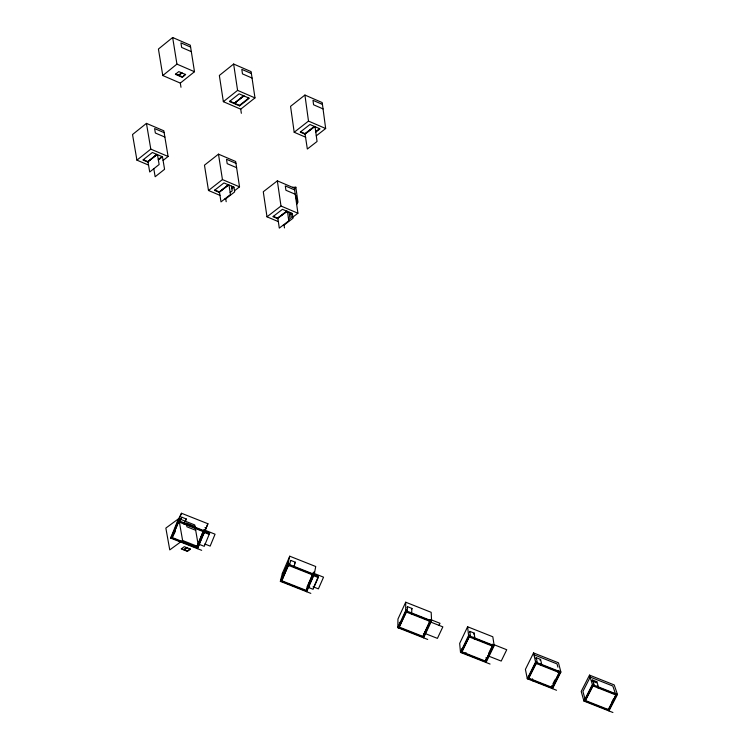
<?xml version="1.0" encoding="UTF-8"?>
<svg xmlns="http://www.w3.org/2000/svg" width="750" height="750" viewBox="0 0 750 750"><rect width="100%" height="100%" fill="white"/><g stroke="black" fill="none" stroke-linecap="round" stroke-linejoin="round"><path stroke-width="1.12" d="M406.331 612.066L406.341 609.806M427.706 639.459L397.819 627.675L405.694 610.603L405.712 602.212L431.184 612.319L431.578 620.85L423.619 637.847L423.488 633.469M398.559 627.966L406.312 612.009L430.059 621.413L423.019 636.459L399.328 627.112L399.459 622.322M397.819 627.675L397.959 619.05L405.712 602.212M307.65 586.65L306.656 591.731L314.25 574.387L315.722 566.512L289.753 556.209L282.356 573.375L280.359 581.353L310.828 593.372M314.025 571.884L313.331 575.597L308.184 587.353L308.794 584.175M312.666 574.988L313.069 572.859M313.209 573.047L307.622 587.137M294.328 565.378L293.831 567.525L295.275 562.181L290.784 560.409L290.334 561.441M290.784 560.409L289.303 565.734M289.05 563.344L281.869 580.781L306.019 590.306L312.731 574.959L288.516 565.369L281.109 581.653M280.359 581.353L287.869 563.934L289.753 556.209M281.934 580.763L283.8 573.253L288.141 563.175M201.675 550.331L170.653 538.097L177.816 520.35L181.491 513.253L207.919 523.744L204.975 530.906M181.491 513.253L174.431 530.737L170.653 538.097M179.306 522.178L181.753 517.181L186.319 519L185.897 520.05M181.322 518.241L181.753 517.181M184.35 522.938L183.919 524.006L186.319 519M203.091 531.6L196.725 547.144L198.525 543.122M201.141 537.028L201.975 534.984M201.412 536.85L202.256 534.797M199.247 544.359L207.919 523.744M203.409 534.591L204.291 532.425M171.422 538.397L179.522 519.966M294.825 563.222L295.275 562.181M313.303 588.113L318.45 576.384L312.966 574.209M199.519 543.966L197.438 548.653L204.675 530.991L177.816 520.35M203.588 532.153L204.553 530.006M203.972 529.65L203.016 531.928L209.166 534.356M407.072 607.706L407.541 606.694L411.947 608.438L411.516 614.119M399.328 627.112L406.312 612.009M407.072 612.366L407.541 606.694M411.478 609.45L411.947 608.438M424.284 633.188L429.675 621.656L429.6 619.978M422.991 636.403L429.994 621.431M439.012 625.378L439.997 623.297L430.491 619.528M485.578 659.053L486.038 662.466L494.184 645.647L492.816 636.769L467.606 626.766L459.666 643.425L460.509 652.397L490.078 664.059M469.378 632.4L469.856 631.388L474.216 633.122L474.806 637.969L474.319 638.981L474.084 637.041M460.509 652.397L468.581 635.503L467.606 626.766M492.281 644.128L492.6 646.228L485.456 661.087L462.019 651.844L469.163 636.891L468.956 634.894M473.738 634.125L474.216 633.122M488.55 653.616L492.066 646.359M492.3 644.484L492.609 646.575L487.087 657.984L486 657.553M551.784 685.538L552.534 688.688L560.887 672.056L558.488 662.822L533.55 652.931L525.413 669.403L527.288 678.731L556.538 690.262M535.753 658.706L536.25 657.712L540.562 659.419L541.725 664.472L541.228 665.475L540.759 663.45M527.288 678.731L535.566 662.034L533.55 652.931M559.369 672.609L536.128 663.403L528.806 678.188L551.981 687.328L559.369 672.609L558.75 670.453M540.066 660.413L540.562 659.419M461.241 652.688L469.163 636.891L492.666 646.2M552.881 683.953L554.934 679.856M553.416 684.169L559.078 672.891L558.525 670.716M608.259 708.769L608.953 710.934L617.475 694.472L614.212 684.928L589.509 675.122L581.203 691.444L583.941 701.072L612.919 712.5M172.228 537.488L175.266 531.553M592.575 680.034L592.069 681.028L596.344 682.716L596.85 681.731L592.575 680.034L594.188 685.247L593.681 686.241L593.034 684.159M583.941 701.072L592.388 684.534L589.509 675.122M585.459 700.538L592.931 685.894L615.956 695.016L608.419 709.594L585.459 700.538L582.919 691.444L590.231 677.072L612.834 686.034L615.891 695.034L608.391 709.528M611.559 702.769L613.594 698.831M528.009 679.022L536.128 663.403M584.663 701.353L592.931 685.894M294.544 189.384L295.847 187.2L292.472 187.312M295.5 196.144L295.903 195.469L297.066 203.663M296.663 204.338L297.956 202.172L295.847 187.2M180.319 83.1L194.494 71.719L190.303 45.178L172.65 37.5L158.428 49.041L162.778 75.534L180.319 83.1L180.984 87.272M162.778 75.534L176.934 64.116L172.65 37.5M181.969 72.966L178.603 75.459L181.537 72.778M178.603 75.459L181.791 72.891M182.259 77.297L175.378 74.325L178.781 71.588L185.662 74.559L182.259 77.297L185.147 74.344M163.088 160.444L168.094 156.469L163.847 130.809L146.447 123.375L132.525 134.531L136.931 160.153L148.537 165.075M240.722 109.181L254.972 97.903L251.109 71.634L233.634 64.031L219.347 75.459L223.359 101.681L240.722 109.181L241.341 113.306M136.931 160.153L150.797 149.119L146.447 123.375M157.172 154.537L147.769 161.803L156.75 154.359M147.769 161.803L157.003 154.462M223.359 101.681L237.581 90.375L233.634 64.031M158.297 159.506L161.972 156.581M158.381 160.05L162.487 156.797L152.363 152.494L142.931 160.003L148.05 162.169M243.947 95.925L234.3 103.369L243.516 95.747M234.3 103.369L243.769 95.859M239.597 105.909L229.434 101.522L239.109 93.834L249.281 98.241L239.597 105.909L239.512 105.356L248.775 98.016M234.506 190.772L239.531 186.853L235.669 161.494L218.475 154.153L204.469 165.169L208.491 190.491L219.966 195.356M316.284 135.834L325.669 128.531L322.2 102.572L304.922 95.053L290.559 106.341L294.188 132.263L305.719 137.241M208.491 190.491L222.441 179.578L218.475 154.153M294.188 132.263L308.494 121.087L304.922 95.053M228.703 184.941L219.253 192.122L228.281 184.763M219.253 192.122L228.534 184.875M231.806 188.241L233.447 186.956M231.891 188.784L233.953 187.172L223.95 182.925L214.462 190.341L219.516 192.487M315.047 126.703L317.053 141.487L307.341 149.025L305.006 133.65L314.316 126.394M305.044 133.922L314.569 126.497M230.147 192.459L232.209 190.847L231.478 186.122M305.212 133.997L314.738 126.572M315.712 131.597L319.509 128.644M315.787 132.15L320.016 128.859L309.956 124.509L300.225 132.103L305.316 134.297M292.866 217.097L297.919 213.216L294.366 188.119L277.35 180.853L263.278 191.756L266.991 216.816L278.353 221.634M266.991 216.816L280.988 206.016L277.35 180.853M273.347 216.337L277.631 218.156L286.744 211.144M277.631 218.156L286.997 211.256M277.669 218.428L287.156 211.322M290.897 214.069L291.863 213.319M290.972 214.603L292.359 213.534L293.025 218.212L283.5 225.525L283.416 224.944M288.394 217.894L289.781 216.834L289.106 212.156M288.637 219.628L291.384 217.519L290.719 212.841M178.763 518.606L165.853 528.084L169.763 549.891L182.625 540.506L198.544 546.788L194.766 524.953L178.763 518.606L182.625 540.506M181.584 548.634L184.078 549.609L186.778 547.65M184.078 549.609L187.012 547.734M187.172 547.8L184.125 549.844M184.472 549.769L187.35 550.903L190.059 548.934M187.434 551.372L190.528 549.122L184.284 546.666L181.2 548.916L187.434 551.372L187.35 550.903M204.244 529.913L215.062 534.206L210.15 546.112L204.75 543.975M313.978 573.384L323.541 577.172L318.394 588.862L313.097 586.772M493.725 644.578L506.737 649.734L501.216 661.069L488.222 655.941M195.037 526.519L186.253 523.041L186.919 526.8L195.684 530.269M287.869 563.934L314.25 574.387M405.694 610.603L431.578 620.85M468.581 635.503L494.184 645.647M535.566 662.034L560.887 672.056M592.388 684.534L617.475 694.472M179.541 521.587L178.125 521.025L171.347 537.825L197.119 547.987L204.206 530.737L209.784 532.941L204.244 546.328L198.103 543.909M184.153 523.406L203.981 531.262M289.556 565.144L288.169 564.6L281.053 581.091L306.366 591.075L313.556 574.65L294.084 566.944M407.344 611.784L405.975 611.25L398.512 627.422L423.347 637.209L430.884 621.103L411.788 613.547M470.194 636.675L468.844 636.141L461.203 652.144L485.775 661.838L493.491 645.9L474.591 638.419M537.159 663.188L535.828 662.663L527.981 678.478L552.281 688.069L560.194 672.309L541.509 664.913M593.962 685.688L592.641 685.163L584.644 700.828L608.709 710.316L616.781 694.716L598.266 687.394M203.887 531.431L209.475 533.644M429.122 621.441L442.847 626.869L437.419 638.372L424.828 633.403L430.228 621.872L430.134 619.622M491.522 646.144L492.609 646.575M558 672.459L559.078 672.891M282.356 573.375L284.513 574.228M307.828 585.947L309.656 586.669M204.938 527.663L206.062 528.113M150.797 149.119L168.094 156.469M222.441 179.578L239.531 186.853M280.988 206.016L297.919 213.216M292.359 213.534L282.45 209.325L272.925 216.666L277.931 218.784M143.344 159.666L147.722 161.531M214.875 190.013L219.206 191.85M164.147 132.656L154.612 128.578L155.353 133.003L164.878 137.062M235.95 163.312L226.519 159.291L227.194 163.659L236.616 167.681M294.619 189.919L285.291 185.934L285.909 190.256L295.238 194.241M176.934 64.116L194.494 71.719M237.581 90.375L254.972 97.903M308.494 121.087L325.669 128.531M175.809 73.987L178.556 75.169M178.987 75.356L182.166 76.734M229.856 101.184L234.262 103.087M234.684 103.266L239.512 105.356M300.656 131.766L305.006 133.65M190.603 47.081L180.928 42.872L181.659 47.447L191.325 51.647M251.391 73.519L241.8 69.356L242.475 73.884L252.047 78.047M322.453 104.428L312.975 100.312L313.584 104.784L323.044 108.9M596.85 681.731L598.491 686.953L597.984 687.947L597.328 685.856M557.906 667.191L557.062 663.919L534.253 654.872L534.731 657.019M536.25 657.712L537.375 662.747L536.878 663.75L536.428 661.734M535.678 661.322L536.156 663.469M528.422 675.966L528.872 678.159M153.797 168.741L155.147 176.747L164.569 169.294L162.487 156.797M147.994 161.831L149.709 171.984L159.131 164.512L157.481 154.669M219.469 192.15L220.997 201.9L230.466 194.522L229.003 185.072M225.75 198.853L226.191 201.722M225.103 198.703L225.188 199.284L234.675 191.897L233.953 187.172M284.062 225.094L284.475 227.925M277.884 218.456L279.291 228.112L288.806 220.809L287.466 211.453M469.856 631.388L470.409 636.225L469.922 637.247L469.706 635.306M532.509 678.816L532.706 680.869M461.775 648.656L462.084 651.816M465.975 652.566L465.984 654.553M178.5 521.812L172.162 537.516L196.753 547.209L203.156 531.572L178.5 521.812M312.206 575.147L307.059 586.912L313.087 589.294L318.244 577.537L312.206 575.147"/></g></svg>
